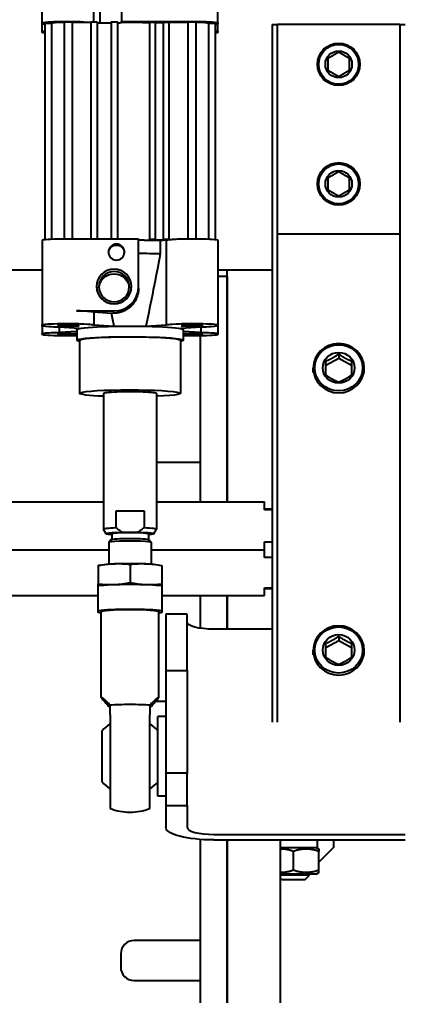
# Model space of a CAD drawing. Header units: millimetres. Extents: x -383313 to -161684, y -117025 to 99224.
# Drawn here: x -342918.3 to -342774.2, y -6763.7 to -6396.2 of the extents above; entities that cross this region are included whole.
import ezdxf
from ezdxf import colors
from ezdxf.entities.mleader import LeaderData, LeaderLine
from ezdxf.math import Vec2, Vec3

# ---------------------------------------------------------------- set-up
doc = ezdxf.new("R2010")
doc.units = ezdxf.units.MM
doc.header["$MEASUREMENT"] = 0
doc.layers.add('PV-5D2C5', color=7, linetype='Continuous')
doc.layers.add('Робот', color=30, linetype='Continuous')

# ---------------------------------------------------------------- blocks, each defined once
blk = doc.blocks.new('A$C26c17928')
at = {"layer": 'PV-5D2C5'}
for p, q in [((97.64, 218), (97.64, 220)), ((97.64, 218), (105.8, 218)), ((97.64, 218), (97.64, 172)), ((105.8, 218), (346.11, 218)), ((176.59, 218), (176.59, 172)), ((346.11, 218), (357.62, 218)), ((357.62, 218), (360.35, 218)), ((402.57, 148), (402.57, 220)), ((404.64, 148), (404.64, 220)), ((228.7, 204.6), (227.04, 204.6)), ((334.95, 204.6), (333.3, 204.6)), ((223.24, 195), (225.92, 199.8)), ((329.49, 195), (332.17, 199.8)), ((221.65, 195), (223.24, 195)), ((225.92, 190.2), (223.24, 195)), ((327.9, 195), (329.49, 195)), ((332.17, 190.2), (329.49, 195)), ((404.64, 193), (407.5, 193)), ((407.5, 193), (413, 187.5)), ((407.5, 186.5), (408.08, 187.5)), ((416.07, 187.5), (408.93, 187.5)), ((417.5, 186.5), (416.92, 187.5)), ((228.7, 185.4), (227.04, 185.4)), ((334.95, 185.4), (333.3, 185.4)), ((407.5, 187), (404.64, 187)), ((407.5, 173), (407.5, 187)), ((417.5, 186.5), (417.5, 178)), ((417.9, 184), (417.5, 184)), ((417.9, 184), (417.9, 173)), ((419.5, 182.4), (417.9, 184)), ((419.5, 173.6), (419.5, 182.4)), ((416.07, 178), (408.93, 178)), ((417.5, 178), (417.5, 173)), ((404.64, 173), (567.5, 173)), ((419.5, 173.6), (418.9, 173)), ((105.8, 172), (97.64, 172)), ((97.64, 170), (97.64, 172)), ((97.64, 170), (105.8, 170)), ((346.11, 172), (105.8, 172)), ((105.8, 170), (346.11, 170)), ((190, 149.5), (190, 170)), ((280, 167.04), (280, 170)), ((280.38, 170), (280.38, 167.04)), ((292.4, 167.04), (292.4, 170)), ((298.35, 170), (298.35, 167.04)), ((309.77, 167.04), (309.77, 170)), ((310, 167.04), (310, 170)), ((325.29, 170), (325.29, 148)), ((357.62, 172), (346.11, 172)), ((346.11, 170), (357.62, 170)), ((360.35, 172), (357.62, 172)), ((357.62, 170), (360.35, 170)), ((280.38, 167.04), (277.33, 167.04)), ((277.33, 126.5), (277.33, 167.04)), ((295.45, 167.04), (292.4, 167.04)), ((298.35, 167.04), (295.45, 167.04)), ((295.45, 124.5), (295.45, 167.04)), ((312.67, 167.04), (309.77, 167.04)), ((312.67, 128.5), (312.67, 167.04)), ((277.33, 153), (190, 153)), ((192.5, 153), (277.33, 153)), ((192.5, 153), (192.5, 149.5)), ((325.29, 153), (312.67, 153)), ((312.67, 153), (325.29, 153)), ((567.5, 153), (404.64, 153)), ((404.64, 153), (567.5, 153)), ((97.02, 149.5), (65.1, 149.5)), ((97.02, 149.5), (97.43, 149.5)), ((97.11, 148.5), (178.57, 148.5)), ((97.11, 146), (97.11, 148.5)), ((100.24, 149.5), (97.43, 149.5)), ((100.24, 149.5), (100.65, 149.5)), ((178.82, 149.5), (210.74, 149.5)), ((210.74, 149.5), (211.15, 149.5)), ((211.15, 149.5), (213.96, 149.5)), ((211.35, 148.33), (211.44, 147)), ((213.67, 147), (213.76, 148.33)), ((213.96, 149.5), (214.37, 149.5)), ((97.11, 146), (178.4, 146)), ((96.53, 113.29), (96.53, 142.5)), ((96.6, 141.25), (178.33, 141.25)), ((96.6, 138.25), (96.6, 141.25)), ((178.33, 136.66), (178.33, 142.5)), ((210.25, 136.66), (210.25, 142.5)), ((211.61, 143.17), (213.5, 143.17)), ((211.61, 143.17), (212.14, 135.58)), ((213.04, 136.5), (213.5, 143.17)), ((277.33, 143), (214.86, 143)), ((214.86, 142.5), (214.86, 136.66)), ((262.5, 143), (262.5, 141)), ((262.5, 141), (262.5, 126.5)), ((324.95, 143), (312.67, 143)), ((567.5, 143), (404.45, 143)), ((442.5, 143), (442.5, 141)), ((442.5, 141), (442.5, 118)), ((457.5, 141), (457.5, 143)), ((457.5, 118), (457.5, 141)), ((96.6, 138.25), (178.33, 138.25)), ((96.77, 131.12), (96.77, 138.25)), ((212.57, 136.5), (212.06, 136.63)), ((212.55, 136.5), (216.55, 136.5)), ((340.81, 138), (319.6, 138)), ((319.6, 138), (319.6, 130)), ((340.81, 130), (340.81, 138)), ((340.81, 138), (379.45, 138)), ((379.45, 138), (379.45, 130)), ((391.7, 138), (379.45, 138)), ((391.7, 130), (391.7, 138)), ((391.7, 138), (399.98, 138)), ((178.51, 132.5), (178.41, 133.83)), ((210.43, 132.5), (210.33, 133.83)), ((216.55, 135.5), (236.5, 135.5)), ((96.7, 131.12), (178.51, 131.12)), ((96.7, 129), (96.7, 131.12)), ((96.7, 129), (178.51, 129)), ((178.51, 129), (178.51, 131.12)), ((178.51, 131.12), (178.57, 131.12)), ((178.57, 129), (178.51, 129)), ((178.57, 131.12), (178.57, 131.63)), ((178.77, 130.09), (210.69, 130.09)), ((178.93, 127.9), (178.77, 130.09)), ((211.22, 122.5), (210.69, 130.09)), ((319.6, 130), (340.81, 130)), ((340.81, 130), (379.45, 130)), ((352.5, 130), (352.5, 126.15)), ((358.16, 130), (358.16, 127)), ((379.45, 130), (391.7, 130)), ((388.16, 130), (388.16, 127)), ((391.7, 130), (399.98, 130)), ((96.7, 126), (178.51, 126)), ((96.7, 123.87), (96.7, 126)), ((178.51, 123.87), (178.51, 126)), ((178.51, 126), (178.57, 126)), ((178.93, 127.9), (183.91, 127.9)), ((236.5, 126.5), (287.64, 126.5)), ((289.39, 125.49), (287.67, 126.49)), ((301.13, 127.6), (301.36, 128.5)), ((301.48, 128.5), (308.21, 128.5)), ((308.89, 128.5), (318.2, 128.5)), ((309.3, 128.5), (309.3, 128.5)), ((318.2, 128.5), (319.06, 128.5)), ((351.02, 127.3), (318.63, 127.3)), ((388.16, 127), (358.16, 127)), ((96.7, 123.87), (178.51, 123.87)), ((178.81, 123.87), (178.51, 123.87)), ((280.79, 121.77), (287.05, 121.77)), ((280.79, 111.23), (280.79, 121.77)), ((289.37, 123.4), (291.5, 123.4)), ((291.58, 123.56), (292.49, 124.48)), ((292.53, 124.5), (300.76, 124.5)), ((392.73, 124), (357.46, 124)), ((392.78, 124), (392.73, 124)), ((196.29, 119.71), (178.33, 119.71)), ((178.33, 90.5), (178.33, 119.71)), ((196.96, 119.71), (196.29, 119.71)), ((288.77, 113.54), (288.77, 119.46)), ((301, 116.5), (307.72, 116.5)), ((78.57, 113.29), (96.53, 113.29)), ((96.95, 113.29), (96.53, 113.29)), ((96.65, 111.8), (178.33, 111.8)), ((96.65, 109.45), (96.65, 111.8)), ((205.47, 96.34), (205.47, 110.5)), ((210.69, 102.91), (211.22, 110.5)), ((287.05, 111.23), (280.79, 111.23)), ((447.5, 113), (452.5, 113)), ((96.65, 109.45), (178.33, 109.45)), ((96.98, 104.15), (96.98, 109.45)), ((206.38, 109.52), (205.92, 102.91)), ((289.39, 107.51), (287.67, 106.51)), ((289.37, 109.6), (291.5, 109.6)), ((291.58, 109.44), (292.49, 108.52)), ((292.53, 108.5), (300.76, 108.5)), ((295.45, -106.29), (295.45, 108.5)), ((357.46, 109), (392.78, 109)), ((96.65, 102.91), (65.05, 102.91)), ((92.14, 105.1), (96.98, 105.1)), ((96.65, 104.15), (178.33, 104.15)), ((96.65, 101.8), (96.65, 104.15)), ((205.92, 102.91), (210.69, 102.91)), ((236.5, 106.5), (287.64, 106.5)), ((277.33, -106.29), (277.33, 106.5)), ((301.13, 105.4), (301.36, 104.5)), ((301.48, 104.5), (308.21, 104.5)), ((318.2, 104.5), (308.89, 104.5)), ((309.3, 104.5), (309.3, 104.5)), ((312.67, -45.29), (312.67, 104.5)), ((319.06, 104.5), (318.2, 104.5)), ((351.02, 105.7), (318.63, 105.7)), ((368.26, 106), (363.53, 106)), ((381.46, 106), (368.26, 106)), ((382.8, 106), (381.46, 106)), ((96.61, 99.17), (96.71, 100.5)), ((96.65, 101.8), (178.33, 101.8)), ((96.77, 101.37), (96.77, 101.8)), ((96.77, 94.75), (96.77, 101.37)), ((205.65, 100.5), (205.56, 99.17)), ((210.33, 99.17), (210.43, 100.5)), ((96.53, 90.5), (96.53, 96.34)), ((210.25, 90.5), (210.25, 96.34)), ((212.14, 97.42), (211.61, 89.83)), ((212.57, 96.5), (212.06, 96.37)), ((212.55, 96.5), (216.55, 96.5)), ((213.5, 89.83), (213.04, 96.5)), ((214.86, 96.34), (214.86, 90.5)), ((216.55, 97.5), (236.5, 97.5)), ((96.6, 94.75), (178.33, 94.75)), ((96.6, 91.75), (96.6, 94.75)), ((96.6, 91.75), (178.33, 91.75)), ((211.61, 89.83), (213.5, 89.83)), ((97.11, 87), (178.4, 87)), ((97.11, 84.5), (97.11, 87)), ((211.44, 86), (211.35, 84.67)), ((213.76, 84.67), (213.67, 86)), ((97.02, 83.5), (65.1, 83.5)), ((97.43, 83.5), (97.02, 83.5)), ((97.11, 84.5), (178.57, 84.5)), ((100.24, 83.5), (97.43, 83.5)), ((100.65, 83.5), (100.24, 83.5)), ((178.82, 83.5), (210.74, 83.5)), ((190, -145), (190, 83.5)), ((211.15, 83.5), (210.74, 83.5)), ((211.15, 83.5), (213.96, 83.5)), ((214.37, 83.5), (213.96, 83.5))]:
    blk.add_line(p, q, dxfattribs=at)
for centre, radius in [((112.64, 195), 8), ((112.64, 195), 7.5), ((157.64, 195), 8), ((157.64, 195), 7.5), ((112.64, 195), 5), ((157.64, 195), 5), ((0, -10), 100)]:
    blk.add_circle(centre, radius, dxfattribs=at)
for centre, radius, start, end in [((373.16, 116.5), 14.25, 132.5369, 148.2431), ((373.16, 116.5), 14.25, 31.7569, 47.4631), ((373.16, 116.5), 21, 0, 20.9248), ((447.5, 118), 5, 180, 270), ((452.5, 118), 5, 270, 0), ((373.16, 116.5), 21, 339.0752, 0), ((373.16, 116.5), 14.25, 211.7569, 227.4631), ((373.16, 116.5), 14.25, 312.5369, 328.2431)]:
    blk.add_arc(centre, radius, start, end, dxfattribs=at)
at = {"layer": 'PV-5D2C5', "extrusion": (0, 0, -1)}
for centre, major_axis, ratio, start_param, end_param in [((227.04, 195), (0, -9.6), 0.965926, -4.712389, 1.570796), ((333.3, 195), (0, -9.6), 0.965926, -4.712389, 1.570796), ((97.02, 142.5), (0, 7), 0.069756, -1.570796, 0), ((97.43, 145.5), (0, 4), 0.069756, 0, 0.722734), ((100.24, 145.5), (0, 4), 0.069756, -0.722734, 0), ((100.65, 142.5), (0, 7), 0.069756, 0, 0.5411), ((178.82, 142.5), (0, 7), 0.069756, -1.570796, 0), ((210.74, 142.5), (0, 7), 0.069756, -1.570796, 0), ((211.15, 145.5), (0, 4), 0.069756, 0, 0.785549), ((210.93, 139.75), (0, -10.25), 0.069756, -2.356081, -1.91067), ((214.18, 139.75), (0, 10.25), 0.069756, -1.230923, -0.785512), ((213.96, 145.5), (0, 4), 0.069756, -0.785549, 0), ((214.37, 142.5), (0, 7), 0.069756, 0, 1.570796), ((322.7, 148), (0, -10), 0.258819, -1.570796, 0), ((399.98, 148), (0, -18), 0.258819, -1.570796, 0), ((97.11, 141.25), (0, 4.75), 0.069756, -1.570796, 0), ((214.18, 139.75), (0, 4), 0.069756, -2.519224, 2.519224), ((178.61, 136.66), (0, 4), 0.069756, -2.356345, -1.570796), ((210.53, 136.66), (0, 4), 0.069756, -2.356345, -1.570796), ((212.55, 116.5), (0, 20), 0.069756, -0.304604, 0), ((214.58, 136.66), (0, -4), 0.069756, -1.570796, -1.530322), ((216.55, 116.5), (0, -20), 0.069756, 0, 3.459153), ((236.5, 116.5), (0, -19), 0.069756, 0, 4.158127), ((179.01, 139.75), (0, 10.25), 0.069756, -2.48596, -2.356308), ((210.93, 139.75), (0, -10.25), 0.069756, 0.339874, 0.785285), ((212.55, 116.5), (0, 20), 0.069756, -1.266192, -0.304604), ((216.55, 116.5), (0, -19), 0.069756, 0, 3.141593), ((96.87, 127.5), (0, -2.12), 0.069756, -2.354464, -0.787128), ((179.01, 139.75), (0, -10.25), 0.069756, 0.339874, 0.655632), ((178.67, 127.5), (0, 2.12), 0.069756, -0.787128, 3.928721), ((180.63, 116.5), (0, 27), 0.069756, -1.451629, -1.13506), ((185.62, 116.5), (0, 27), 0.069756, -1.451629, -1.13506), ((236.5, 116.5), (0, -10), 0.069756, 0, 3.141593), ((287.64, 116.5), (0, 10), 0.069756, -1.015985, 0.040383), ((289.37, 116.5), (0, 9), 0.069756, -1.2359, 0.697163), ((301.34, 116.5), (0, -11.5), 0.069756, 0.264027, 2.877565), ((309.32, 116.5), (0, 13.5), 0.069756, -2.66571, -0.475882), ((318.63, 116.5), (0, 13.5), 0.069756, -2.66571, -0.475882), ((318.63, 116.5), (0, 10.8), 0.069756, -1.570796, 0), ((318.63, 116.5), (0, -13.5), 0.069756, -2.66571, -2.498092), ((180.63, 116.5), (0, 27.2), 0.069756, -1.45251, -1.296219), ((212.55, 116.5), (0, 20), 0.069756, -1.875401, -1.266192), ((281.39, 116.5), (0, 10), 0.069756, -2.125607, -1.015985), ((289.37, 116.5), (0, -6.9), 0.069756, 0, 3.141593), ((291.61, 116.5), (0, -7.08), 0.069756, 0.069984, 3.071609), ((292.53, 116.5), (0, -8), 0.069756, 0, 3.141593), ((354.31, 116.5), (0, 10.8), 0.069756, -1.570796, -0.803149), ((183.67, 111.4), (0, -3), 0.997564, 0.058305, 3.083287), ((197.19, 110.5), (0, -5.72), 0.997564, 0.074266, 3.067327), ((318.63, 116.5), (0, -10.8), 0.069756, 0, 1.570796), ((354.31, 116.5), (0, 10.8), 0.069756, -2.338444, -1.570796), ((98.83, 116.5), (0, 27.2), 0.069756, -1.744462, -1.689083), ((212.55, 116.5), (0, -20), 0.069756, 0.304604, 1.266192), ((287.64, 116.5), (0, -10), 0.069756, -0.040383, 1.015985), ((289.37, 116.5), (0, -9), 0.069756, -0.697163, 1.2359), ((210.93, 93.25), (0, 10.25), 0.069756, -0.785285, -0.339874), ((236.5, 116.5), (0, -19), 0.069756, -1.016534, 0), ((318.63, 116.5), (0, -13.5), 0.069756, -0.643501, -0.475882), ((97.21, 93.25), (0, 10.25), 0.069756, -0.785285, -0.655632), ((96.81, 96.34), (0, 4), 0.069756, -1.570796, -0.785247), ((210.53, 96.34), (0, 4), 0.069756, -1.570796, -0.785247), ((212.55, 116.5), (0, -20), 0.069756, 0, 0.304604), ((214.18, 93.25), (0, -4), 0.069756, 0, 2.519224), ((214.18, 93.25), (0, -4), 0.069756, -2.519224, 0), ((214.58, 96.34), (0, -4), 0.069756, -1.611271, -1.570796), ((216.55, 116.5), (0, -20), 0.069756, -0.31756, 0), ((97.02, 90.5), (0, -7), 0.069756, 0, 1.570796), ((97.11, 91.75), (0, -4.75), 0.069756, 0, 1.570796), ((178.82, 90.5), (0, -7), 0.069756, 0, 1.570796), ((210.74, 90.5), (0, -7), 0.069756, 0, 1.570796), ((210.93, 93.25), (0, -10.25), 0.069756, -1.230923, -0.785512), ((214.18, 93.25), (0, 10.25), 0.069756, -2.356081, -1.91067), ((214.37, 90.5), (0, -7), 0.069756, -1.570796, 0), ((211.15, 87.5), (0, -4), 0.069756, -0.785549, 0), ((213.96, 87.5), (0, -4), 0.069756, 0, 0.785549), ((97.43, 87.5), (0, -4), 0.069756, -0.722734, 0), ((100.24, 87.5), (0, -4), 0.069756, 0, 0.722734), ((100.65, 90.5), (0, -7), 0.069756, -0.5411, 0)]:
    blk.add_ellipse(centre, major_axis=major_axis, ratio=ratio, start_param=start_param, end_param=end_param, dxfattribs=at)
at = {"layer": 'PV-5D2C5'}
for centre, major_axis, ratio, start_param, end_param in [((226.89, 195), (0, 9), 0.965926, -4.712389, 1.570796), ((333.14, 195), (0, 9), 0.965926, -4.712389, 1.570796), ((226.89, 195), (0, -6), 0.965926, -1.570796, 4.712389), ((333.14, 195), (0, -6), 0.965926, -1.570796, 4.712389), ((399.98, 148), (0, -10), 0.258819, 0, 1.570796), ((98.83, 116.5), (0, -27.2), 0.069756, -1.845373, -1.45251), ((196.29, 110.5), (0, 9.21), 0.997564, -1.570796, 0), ((207.78, 116.5), (0, -21.24), 0.069756, -1.284438, -1.23593), ((206.15, 93.25), (0, 10.25), 0.069756, 0.339874, 0.785285), ((205.75, 96.34), (0, -4), 0.069756, -2.356345, -1.570796)]:
    blk.add_ellipse(centre, major_axis=major_axis, ratio=ratio, start_param=start_param, end_param=end_param, dxfattribs=at)
at = {"layer": 'PV-5D2C5', "extrusion": (0, 0, -1)}
for centre, major_axis, ratio in [((210.93, 139.75), (0, -4), 0.069756), ((183.32, 111.4), (0, -3), 0.997564), ((196.29, 110.5), (0, -6.58), 0.997564), ((196.35, 110.5), (0, -5.72), 0.997564), ((210.93, 93.25), (0, -4), 0.069756)]:
    blk.add_ellipse(centre, major_axis=major_axis, ratio=ratio, dxfattribs=at)
at = {"layer": 'PV-5D2C5'}
for points, weights, degree in [([(108.03, 195), (109.18, 197), (110.34, 199)], [1.04422863406, 1.20577136594, 1.04422863406], 2), ([(110.34, 199), (112.64, 199), (114.95, 199)], [1.04422863406, 1.20577136594, 1.04422863406], 2), ([(114.95, 199), (116.11, 197), (117.26, 195)], [1.04422863406, 1.20577136594, 1.04422863406], 2), ([(153.03, 195), (154.18, 197), (155.34, 199)], [1.04422863406, 1.20577136594, 1.04422863406], 2), ([(155.34, 199), (157.64, 199), (159.95, 199)], [1.04422863406, 1.20577136594, 1.04422863406], 2), ([(159.95, 199), (161.11, 197), (162.26, 195)], [1.04422863406, 1.20577136594, 1.04422863406], 2), ([(221.65, 195), (223.35, 197.4), (224.33, 199.8)], [1.04422863406, 1.20577136594, 1.04422863406], 2), ([(224.33, 199.8), (227.37, 199.8), (229.68, 199.8)], [1.04422863406, 1.20577136594, 1.04422863406], 2), ([(229.68, 199.8), (231.38, 197.4), (232.36, 195)], [1.04422863406, 1.20577136594, 1.04422863406], 2), ([(327.9, 195), (329.6, 197.4), (330.58, 199.8)], [1.04422863406, 1.20577136594, 1.04422863406], 2), ([(330.58, 199.8), (333.62, 199.8), (335.94, 199.8)], [1.04422863406, 1.20577136594, 1.04422863406], 2), ([(335.94, 199.8), (337.63, 197.4), (338.61, 195)], [1.04422863406, 1.20577136594, 1.04422863406], 2), ([(110.34, 191), (109.18, 193), (108.03, 195)], [1.04422863406, 1.20577136594, 1.04422863406], 2), ([(117.26, 195), (116.11, 193), (114.95, 191)], [1.04422863406, 1.20577136594, 1.04422863406], 2), ([(155.34, 191), (154.18, 193), (153.03, 195)], [1.04422863406, 1.20577136594, 1.04422863406], 2), ([(162.26, 195), (161.11, 193), (159.95, 191)], [1.04422863406, 1.20577136594, 1.04422863406], 2), ([(224.33, 190.2), (223.35, 192.6), (221.65, 195)], [1.04422863406, 1.20577136594, 1.04422863406], 2), ([(232.36, 195), (231.38, 192.6), (229.68, 190.2)], [1.04422863406, 1.20577136594, 1.04422863406], 2), ([(330.58, 190.2), (329.6, 192.6), (327.9, 195)], [1.04422863406, 1.20577136594, 1.04422863406], 2), ([(338.61, 195), (337.63, 192.6), (335.94, 190.2)], [1.04422863406, 1.20577136594, 1.04422863406], 2), ([(114.95, 191), (112.64, 191), (110.34, 191)], [1.04422863406, 1.20577136594, 1.04422863406], 2), ([(159.95, 191), (157.64, 191), (155.34, 191)], [1.04422863406, 1.20577136594, 1.04422863406], 2), ([(229.68, 190.2), (227.37, 190.2), (224.33, 190.2)], [1.04422863406, 1.20577136594, 1.04422863406], 2), ([(335.94, 190.2), (333.62, 190.2), (330.58, 190.2)], [1.04422863406, 1.20577136594, 1.04422863406], 2), ([(408.08, 187.5), (408.08, 187.5), (408.93, 187.5)], [1.39595654066, 1.39595654065, 1.29573137036], 2), ([(408.93, 187.5), (407.34, 182.75), (408.93, 178)], [1.29573137036, 1.49618171095, 1.29573137036], 2), ([(416.92, 187.5), (416.92, 187.5), (416.07, 187.5)], [1.39595654066, 1.39595654065, 1.29573137036], 2), ([(416.07, 187.5), (417.66, 182.75), (416.07, 178)], [1.29573137036, 1.49618171095, 1.29573137036], 2), ([(408.93, 178), (408.03, 175.32), (408.08, 173)], [1.29573137036, 1.40163826171, 1.39563444637], 2), ([(416.07, 178), (416.97, 175.32), (416.92, 173)], [1.29573137036, 1.40163826171, 1.39563444637], 2), ([(354.85, 124), (349.87, 128.68), (349.41, 128.68), (353.77, 124)], [1, 0.796296296296, 0.796296296296, 1], 3), ([(353.77, 109), (349.41, 104.32), (349.87, 104.32), (354.85, 109)], [1, 0.796296296296, 0.796296296296, 1], 3)]:
    blk.add_rational_spline(points, weights, degree=degree, dxfattribs=at)
for points, knots in [([(183.91, 127.9), (188.47, 127.02), (193.03, 126.13), (202.13, 124.33), (206.68, 123.43), (211.22, 122.5)], [0.00000021, 0.00000021, 0.00000021, 0.00000021, 0.01402939, 0.01402939, 0.02805858, 0.02805858, 0.02805858, 0.02805858]), ([(301.48, 128.5), (301.29, 127.5), (301.12, 126.5), (300.87, 124.5), (300.7, 122.5), (300.71, 120.5), (300.8, 118.5), (300.89, 117.5), (301, 116.5)], [0.00000023, 0.00000023, 0.00000023, 0.00000023, 0.00346433, 0.00346433, 0.00692843, 0.01039254, 0.01039254, 0.01385664, 0.01385664, 0.01385664, 0.01385664]), ([(301.36, 128.5), (301.36, 128.5), (301.36, 128.5), (301.37, 128.5), (301.41, 128.5), (301.48, 128.5)], [0.021868197, 0.021868197, 0.021868197, 0.021868197, 0.022099486, 0.022099486, 0.025586343, 0.025586343, 0.025586343, 0.025586343]), ([(307.72, 116.5), (307.92, 117.5), (308.08, 118.5), (308.33, 120.5), (308.51, 122.5), (308.5, 124.5), (308.4, 126.5), (308.32, 127.5), (308.21, 128.5)], [0.00000023, 0.00000023, 0.00000023, 0.00000023, 0.00346433, 0.00346433, 0.00692843, 0.01039254, 0.01039254, 0.01385664, 0.01385664, 0.01385664, 0.01385664]), ([(308.21, 128.5), (308.44, 128.5), (308.64, 128.5), (308.84, 128.5), (308.86, 128.5), (308.89, 128.5)], [0.021544878, 0.021544878, 0.021544878, 0.021544878, 0.025031736, 0.025031736, 0.025586343, 0.025586343, 0.025586343, 0.025586343]), ([(287.05, 121.77), (287.37, 121.41), (287.68, 121.05), (288.26, 120.28), (288.54, 119.88), (288.77, 119.46)], [0.01530829, 0.01530829, 0.01530829, 0.01530829, 0.016749712, 0.016749712, 0.018191134, 0.018191134, 0.018191134, 0.018191134]), ([(353.77, 124), (354.34, 124), (354.94, 124), (356.18, 124), (356.81, 124), (357.46, 124)], [0.049785818, 0.049785818, 0.049785818, 0.049785818, 0.053002819, 0.053002819, 0.056219821, 0.056219821, 0.056219821, 0.056219821]), ([(196.96, 119.71), (197.57, 119.71), (198.17, 119.65), (199.06, 119.48), (199.36, 119.41), (199.94, 119.23), (200.23, 119.13), (201.08, 118.78), (201.62, 118.5), (202.64, 117.83), (203.13, 117.44), (203.99, 116.58), (204.38, 116.11), (204.9, 115.35), (205.06, 115.09), (205.35, 114.55), (205.48, 114.28), (205.84, 113.45), (206.02, 112.87), (206.27, 111.69), (206.34, 111.1), (206.35, 110.5)], [0.0000002, 0.0000002, 0.0000002, 0.0000002, 0.00183882, 0.00183882, 0.00275813, 0.00275813, 0.00367743, 0.00367743, 0.00551605, 0.00551605, 0.00735466, 0.00735466, 0.00919328, 0.00919328, 0.01011259, 0.01011259, 0.01103189, 0.01103189, 0.01287051, 0.01287051, 0.01470913, 0.01470913, 0.01470913, 0.01470913]), ([(301, 116.5), (300.89, 115.5), (300.8, 114.5), (300.71, 112.5), (300.7, 110.5), (300.87, 108.5), (301.12, 106.5), (301.29, 105.5), (301.48, 104.5)], [0.00000023, 0.00000023, 0.00000023, 0.00000023, 0.00346433, 0.00346433, 0.00692843, 0.01039254, 0.01039254, 0.01385664, 0.01385664, 0.01385664, 0.01385664]), ([(308.21, 104.5), (308.32, 105.5), (308.4, 106.5), (308.5, 108.5), (308.51, 110.5), (308.33, 112.5), (308.08, 114.5), (307.92, 115.5), (307.72, 116.5)], [0.00000023, 0.00000023, 0.00000023, 0.00000023, 0.00346433, 0.00346433, 0.00692843, 0.01039254, 0.01039254, 0.01385664, 0.01385664, 0.01385664, 0.01385664]), ([(288.77, 113.54), (288.54, 113.12), (288.26, 112.72), (287.68, 111.95), (287.37, 111.59), (287.05, 111.23)], [0.024405756, 0.024405756, 0.024405756, 0.024405756, 0.0258536, 0.0258536, 0.027301443, 0.027301443, 0.027301443, 0.027301443]), ([(357.46, 109), (356.81, 109), (356.17, 109), (354.93, 109), (354.33, 109), (353.77, 109)], [0.026270027, 0.026270027, 0.026270027, 0.026270027, 0.029506027, 0.029506027, 0.032742027, 0.032742027, 0.032742027, 0.032742027]), ([(301.48, 104.5), (301.41, 104.5), (301.37, 104.5), (301.36, 104.5), (301.36, 104.5), (301.36, 104.5)], [0.021868197, 0.021868197, 0.021868197, 0.021868197, 0.025355054, 0.025355054, 0.025586343, 0.025586343, 0.025586343, 0.025586343]), ([(308.89, 104.5), (308.86, 104.5), (308.84, 104.5), (308.64, 104.5), (308.44, 104.5), (308.21, 104.5)], [0.021544878, 0.021544878, 0.021544878, 0.021544878, 0.022099486, 0.022099486, 0.025586343, 0.025586343, 0.025586343, 0.025586343])]:
    blk.add_open_spline(points, degree=3, knots=knots, dxfattribs=at)
blk.add_open_spline([(211.22, 110.5), (209.61, 110.17), (207.99, 109.84), (206.38, 109.52)], degree=3, dxfattribs=at)
blk = doc.blocks.new('Робот ABB IRB660_3.15 (сверху)')
at = {"layer": 'Робот'}
blk.add_circle((0, 0), 3150, dxfattribs=at)

msp = doc.modelspace()

# ---------------------------------------------------------------- block references
at = {"ltscale": 100, "rotation": 270}
msp.add_blockref('A$C26c17928', (-342993.18036, -6300.46446), dxfattribs=at)
at = {"layer": 'Робот', "rotation": 180}
msp.add_blockref('Робот ABB IRB660_3.15 (сверху)', (-344500.63713, -5731.42318), dxfattribs=at)

# ---------------------------------------------------------------- leaders
at = {"ltscale": 100}
ml = msp.add_multileader_mtext('Standard', dxfattribs=at)
ml.set_content('Y-9\\PSQ-9-SQ-9.1', color=256)
ml.set_leader_properties()
ml.build(insert=Vec2(0, 0))
ml.multileader.update_dxf_attribs({"text_right_attachment_type": 6, "dogleg_length": 0.36, "arrow_head_size": 0.18})
ctx = ml.context
ctx.base_point, ctx.char_height, ctx.arrow_head_size, ctx.landing_gap_size, ctx.plane_origin = Vec3(-343321.83171, -5119.43976), 80, 0.18, 0.09, Vec3(-346166.53293, -7106.63957)
ctx.right_attachment = 6
notes = []
notes.append((ctx, [(0, (1, 1, 0), (-343364.87128, -5119.43976), (1, 0), 43.03956, [(0, [(-344309.88566, -6743.36848)], 0, [])])]))
ctx.mtext.insert, ctx.mtext.flow_direction = Vec3(-343321.74171, -5079.43976), 5
ml = msp.add_multileader_mtext('Standard', dxfattribs=at)
ml.set_content('Y-10\\PSQ-10-SQ-10.1', color=256)
ml.set_leader_properties()
ml.build(insert=Vec2(0, 0))
ml.multileader.update_dxf_attribs({"text_right_attachment_type": 6, "dogleg_length": 0.36, "arrow_head_size": 0.18})
ctx = ml.context
ctx.base_point, ctx.char_height, ctx.arrow_head_size, ctx.landing_gap_size, ctx.plane_origin = Vec3(-343289.44379, -5499.09373), 80, 0.18, 0.09, Vec3(-345767.50441, -7110.10693)
ctx.right_attachment = 6
notes.append((ctx, [(0, (1, 1, 0), (-343332.48335, -5499.09373), (1, 0), 43.03956, [(0, [(-343852.71158, -6705.66385)], 0, [])])]))
ctx.mtext.insert, ctx.mtext.flow_direction = Vec3(-343289.35379, -5459.09373), 5
for ctx, leaders in notes:
    for number, flags, end, landing, length, lines in leaders:
        leader = LeaderData()
        leader.index, (leader.has_last_leader_line, leader.has_dogleg_vector, leader.attachment_direction) = number, flags
        leader.last_leader_point, leader.dogleg_vector, leader.dogleg_length = Vec3(end), Vec3(landing), length
        for number, points, colour, breaks in lines:
            line = LeaderLine()
            line.index, line.vertices, line.color, line.breaks = number, Vec3.list(points), colors.encode_raw_color(colour), breaks
            leader.lines.append(line)
        ctx.leaders.append(leader)

doc.saveas('drawing.dxf')
